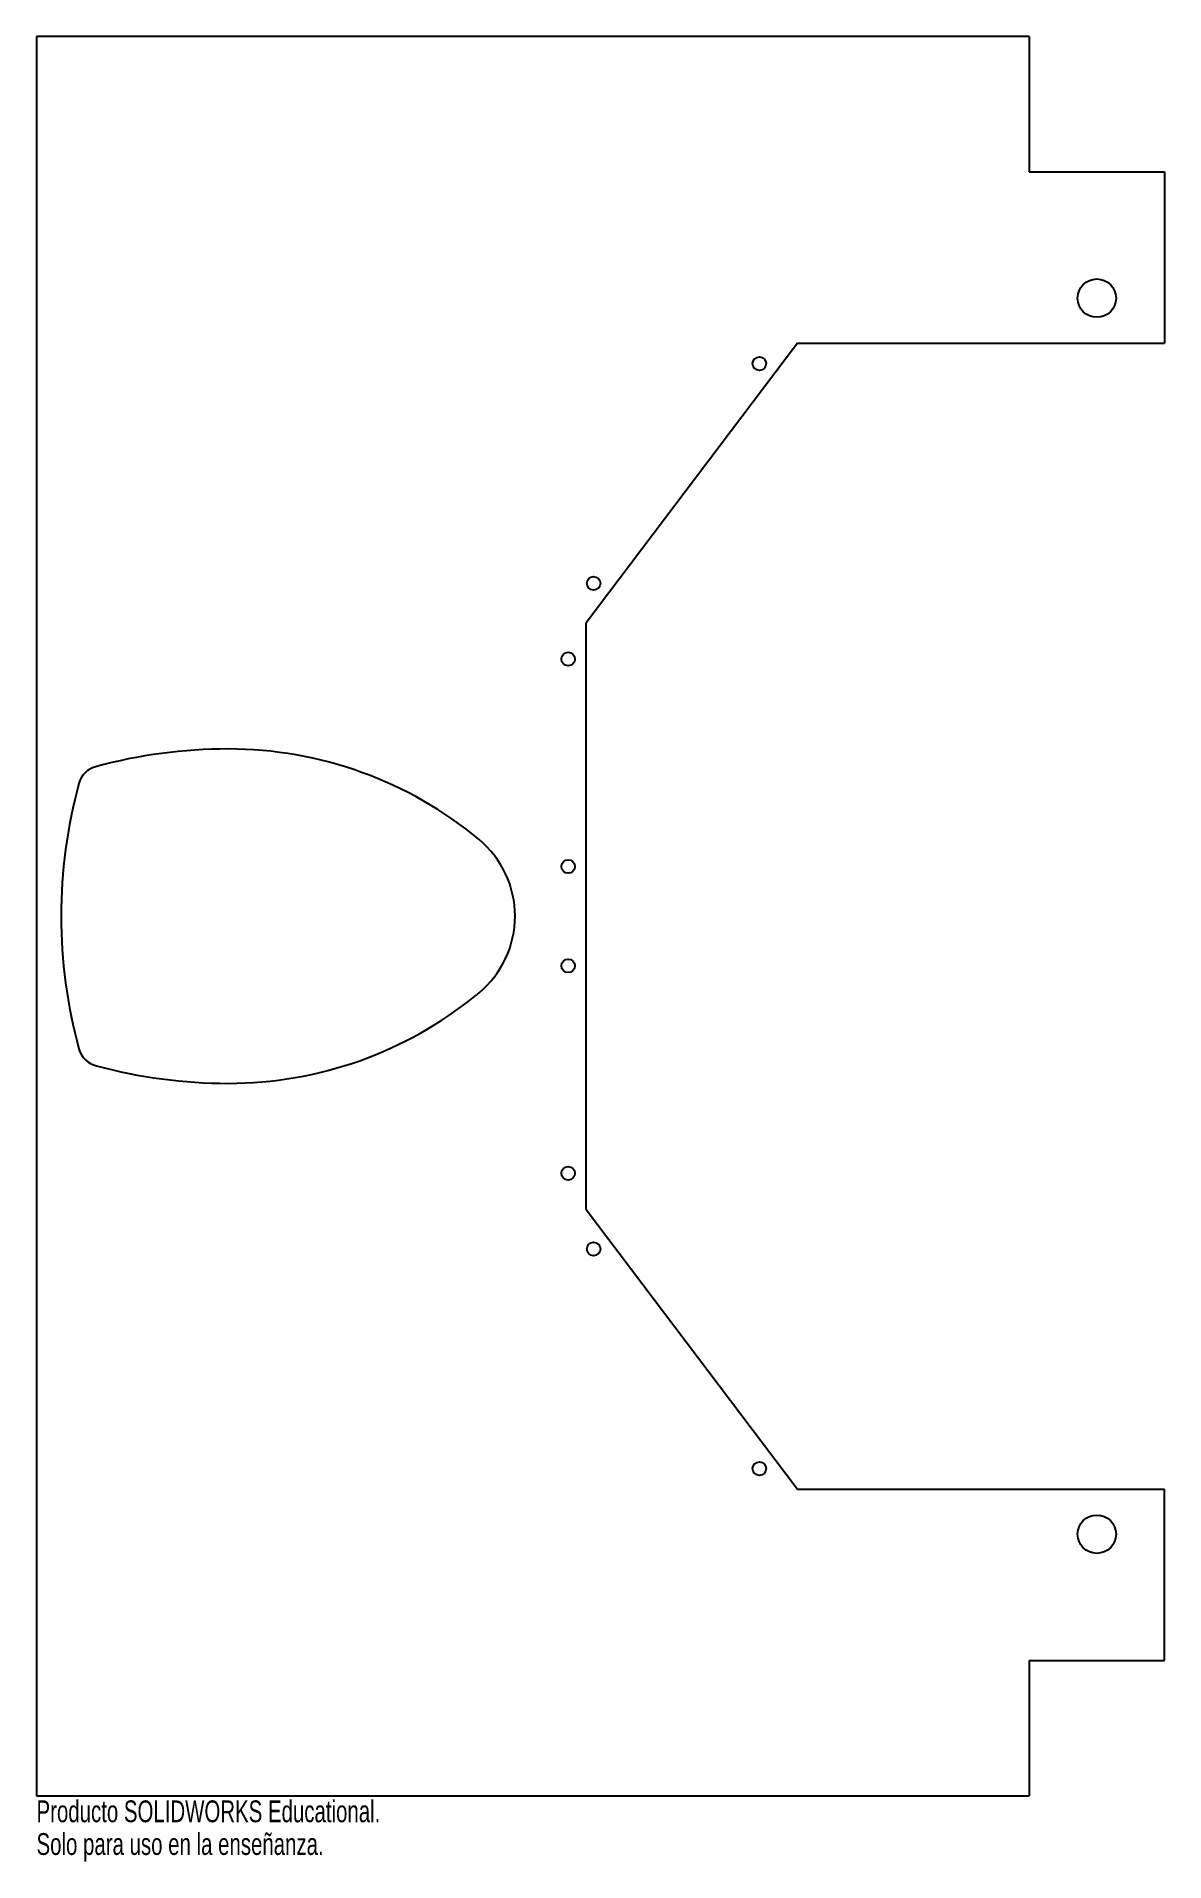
# Model space of a CAD drawing. Header units: millimetres. Extents: x -133 to 117, y -342 to 62.
import ezdxf

# ---------------------------------------------------------------- set-up
doc = ezdxf.new("R2010")
doc.units = ezdxf.units.MM
doc.styles.add('SLDTEXTSTYLE0', font='TXT', dxfattribs={"width": 0.7})

msp = doc.modelspace()

# ---------------------------------------------------------------- linework, layer by layer
at = {"color": 7, "linetype": 'Continuous', "lineweight": 25}
for p, q in [((-133.05, 62.08), (-133.05, -327.92)), ((86.95, 62.08), (-133.05, 62.08)), ((86.95, 62.08), (86.95, 32.08)), ((86.95, 32.08), (116.95, 32.08)), ((116.95, 32.08), (116.95, -5.92)), ((35.6, -5.92), (-11.21, -67.92)), ((35.6, -5.92), (116.95, -5.92)), ((-11.21, -197.92), (-11.21, -67.92)), ((-35.66, -150.45), (-35.65, -150.45)), ((-35.33, -150.19), (-34.95, -149.88)), ((-34.95, -149.88), (-34.95, -149.88)), ((-11.21, -197.92), (35.6, -259.92)), ((35.6, -259.92), (116.95, -259.92)), ((116.95, -297.92), (116.95, -259.92)), ((86.95, -297.92), (116.95, -297.92)), ((86.95, -297.92), (86.95, -327.92)), ((-133.05, -327.92), (86.95, -327.92))]:
    msp.add_line(p, q, dxfattribs=at)
for centre, radius in [((101.95, 4.08), 4.25), ((27.17, -10.44), 1.5), ((-9.58, -59.12), 1.5), ((-15.21, -75.92), 1.5), ((-15.21, -121.92), 1.5), ((-15.21, -143.92), 1.5), ((-15.21, -189.92), 1.5), ((-9.58, -206.71), 1.5), ((27.17, -255.39), 1.5), ((101.95, -269.92), 4.25)]:
    msp.add_circle(centre, radius, dxfattribs=at)
for centre, radius, start, end in [((-90.55, -207.58), 111.72, 90, 105.2563), ((-90.55, -182.83), 86.97, 50.2556, 90), ((-118.55, -104.92), 5.31, 105.2563, 164.7437), ((-15.89, -132.92), 111.72, 164.7437, 195.2563), ((-49.05, -132.92), 22.06, 309.7502, 50.2556), ((-90.55, -83.01), 86.97, 270, 309.147), ((-49.05, -132.92), 22.06, 307.3901, 308.4554), ((-118.55, -160.92), 5.31, 195.2563, 257.0692), ((-90.55, -58.26), 111.72, 254.8542, 270)]:
    msp.add_arc(centre, radius, start, end, dxfattribs=at)

# ---------------------------------------------------------------- texts
at = {"color": 7, "linetype": 'Continuous', "char_height": 4.8336, "attachment_point": 1, "style": 'SLDTEXTSTYLE0'}
for s, insert in [('Producto SOLIDWORKS Educational.', (-133.05, -328.94)), ('Solo para uso en la enseñanza.', (-133.05, -336.19))]:
    msp.add_mtext(s, dxfattribs=dict(at, insert=insert))

doc.saveas('drawing.dxf')
